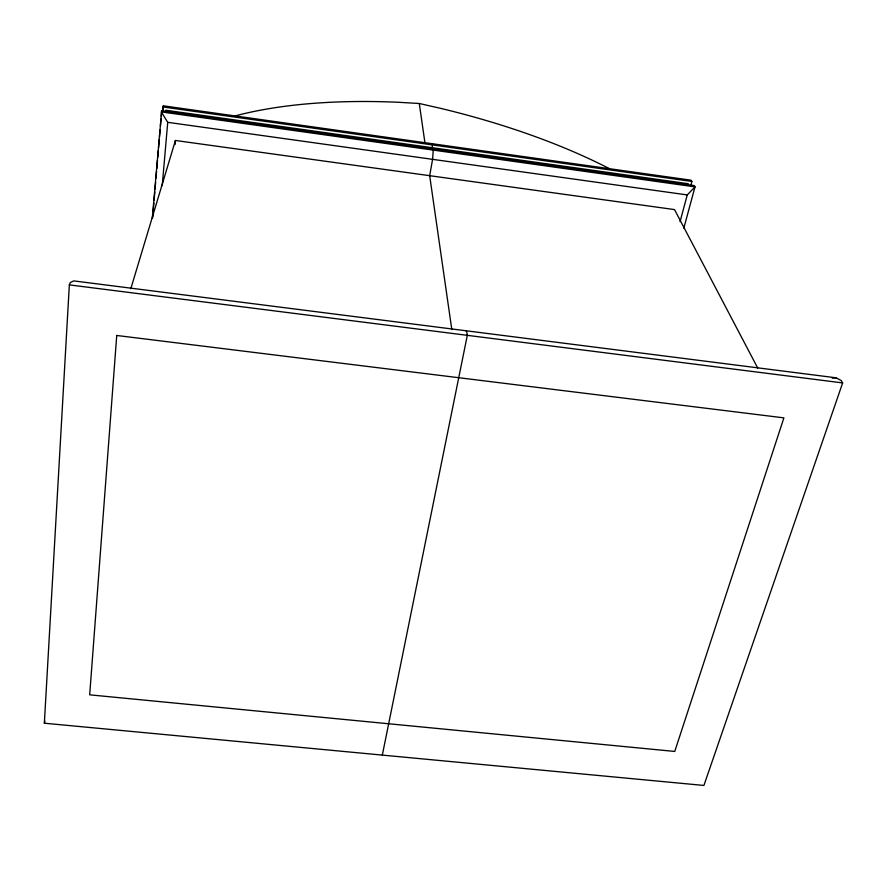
<?xml version="1.0" encoding="UTF-8"?>
<svg xmlns="http://www.w3.org/2000/svg" width="887" height="887" viewBox="0 0 887 887"><rect width="100%" height="100%" fill="white"/><g stroke="black" fill="none" stroke-linecap="round" stroke-linejoin="round"><path stroke-width="1.33" d="M44.35 723.204L69.341 284.882L70.228 282.598L73.765 280.902L836.053 377.795L841.131 380.468L842.65 382.918L703.912 785.45L44.35 723.204L44.893 721.131M152.32 217.969L161.689 110.731L694.266 185.583L695.009 186.869L683.81 228.225M152.608 218.002L152.952 213.878M153.185 211.128L153.883 202.879M154.116 200.129L154.815 191.88M155.048 189.131L155.635 182.245M155.979 178.121L156.567 171.246M156.799 168.497L157.498 160.248M157.731 157.498L158.318 150.613M158.551 147.863L159.25 139.614M159.483 136.864L160.059 129.99M160.414 125.865L160.99 118.991M161.223 116.23L161.689 110.731M162.631 111.097L163.374 105.83L691.15 180.205L691.871 181.447L690.785 185.461M163.031 109.955L163.374 105.83M162.221 185.649L167.732 122.328L161.29 111.906L695.009 186.869L687.248 194.929L680.063 221.672M175.049 144.57L175.415 140.479L674.519 209.587L757.742 368.072M432.224 147.708L432.523 143.761M382.319 755.103L467.316 335.33L466.928 332.969A20.068 2.927 -82.8 0 0 465.908 330.751M130.799 288.741L175.415 140.479M832.217 378.172L836.053 377.795M609.447 168.674A391.899 150.945 9 0 0 440.362 108.292L419.285 103.502L398.662 102.293A386.71 146.876 11.7 0 0 235.099 115.92M69.341 284.882L842.65 382.918M167.732 122.328L687.248 194.929M162.986 106.961L691.871 181.447M165.747 110.232L688.379 183.72M433.333 148.916L432.59 159.338L429.674 175.681L451.816 329.598M419.285 103.502L424.973 143.051M116.74 335.474L89.687 694.831L674.752 751.444L783.897 417.866L116.74 335.474"/></g></svg>
